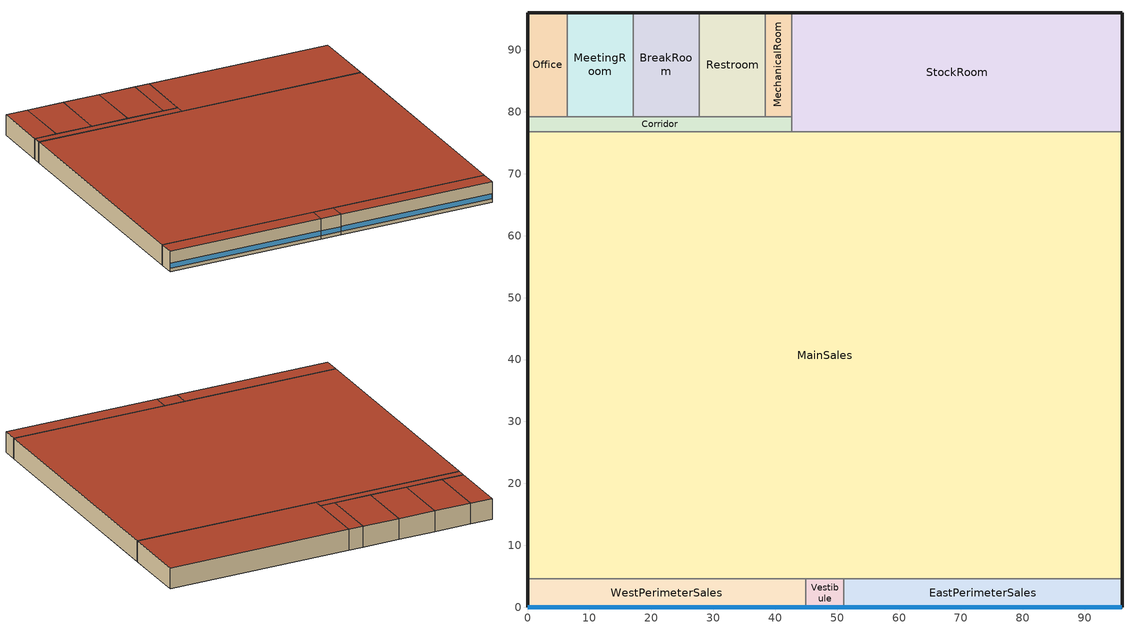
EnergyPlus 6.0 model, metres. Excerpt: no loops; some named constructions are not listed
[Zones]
Office
 floor ground (Unheated - 8in Slab with Carpet_R-20 for 24 in._Ext-slab): 6.4,96.01 6.4,79.25 0,79.25 0,96.01 z0
 wall outside (Mass_R-15.4 ci_Ext-wall): 6.4,96.01 0,96.01 0,79.25 z0:6.1
 wall to MeetingRoom (Standard_Int-Wall): 6.4,79.25 6.4,96.01 z0:6.1
 wall to Corridor (Standard_Int-Wall): 0,79.25 6.4,79.25 z0:6.1
 roof outside (IEAD_R-30 ci_Roof): 6.4,79.25 6.4,96.01 0,96.01 0,79.25 z6.1
BreakRoom
 floor ground (Unheated - 8in Slab with Carpet_R-20 for 24 in._Ext-slab): 27.74,96.01 27.74,79.25 17.07,79.25 17.07,96.01 z0
 wall outside (Mass_R-15.4 ci_Ext-wall): 27.74,96.01 17.07,96.01 z0:6.1
 wall to Corridor (Standard_Int-Wall): 17.07,79.25 27.74,79.25 z0:6.1
 wall to MeetingRoom (Standard_Int-Wall): 17.07,96.01 17.07,79.25 z0:6.1
 wall to Restroom (Standard_Int-Wall): 27.74,79.25 27.74,96.01 z0:6.1
 roof outside (IEAD_R-30 ci_Roof): 27.74,79.25 27.74,96.01 17.07,96.01 17.07,79.25 z6.1
WestPerimeterSales
 floor ground (Unheated - 8in Slab with Carpet_R-20 for 24 in._Ext-slab): 44.96,4.57 44.96,0 0,0 0,4.57 z0
 wall outside (Mass_R-15.4 ci_Ext-wall): 0,4.57 0,0 44.96,0 z0:6.1
 wall to MainSales (Standard_Int-Wall): 44.96,4.57 0,4.57 z0:6.1
 wall to Vestibule (Standard_Int-Wall): 44.96,0 44.96,4.57 z0:6.1
 window (Retail_AEDG_window_6_UValue_2.556_SHGC_0.4_VT_0.51): 0.05,0 44.91,0 z1.1:2.45
 roof outside (IEAD_R-30 ci_Roof): 44.96,0 44.96,4.57 0,4.57 0,0 z6.1
Corridor
 floor ground (Unheated - 8in Slab with Carpet_R-20 for 24 in._Ext-slab): 42.67,79.25 42.67,76.81 0,76.81 0,79.25 z0
 wall outside (Mass_R-15.4 ci_Ext-wall): 0,79.25 0,76.81 z0:6.1
 wall to StockRoom (Standard_Int-Wall): 42.67,76.81 42.67,79.25 z0:6.1
 wall to MainSales (Standard_Int-Wall): 0,76.81 42.67,76.81 z0:6.1
 wall to MeetingRoom (Standard_Int-Wall): 17.07,79.25 6.4,79.25 z0:6.1
 wall to Restroom (Standard_Int-Wall): 38.4,79.25 27.74,79.25 z0:6.1
 wall to MechanicalRoom (Standard_Int-Wall): 42.67,79.25 38.4,79.25 z0:6.1
 roof outside (IEAD_R-30 ci_Roof): 42.67,76.81 42.67,79.25 0,79.25 0,76.81 z6.1
EastPerimeterSales
 floor ground (Unheated - 8in Slab with Carpet_R-20 for 24 in._Ext-slab): 96.01,4.57 96.01,0 51.05,0 51.05,4.57 z0
 wall outside (Mass_R-15.4 ci_Ext-wall): 51.05,0 96.01,0 96.01,4.57 z0:6.1
 wall to MainSales (Standard_Int-Wall): 96.01,4.57 51.05,4.57 z0:6.1
 wall to Vestibule (Standard_Int-Wall): 51.05,4.57 51.05,0 z0:6.1
 window (Retail_AEDG_window_6_UValue_2.556_SHGC_0.4_VT_0.51): 51.1,0 95.96,0 z1.1:2.45
 roof outside (IEAD_R-30 ci_Roof): 96.01,0 96.01,4.57 51.05,4.57 51.05,0 z6.1
Vestibule
 floor ground (Unheated - 8in Slab with Carpet_R-20 for 24 in._Ext-slab): 51.05,4.57 51.05,0 44.96,0 44.96,4.57 z0
 wall outside (Mass_R-15.4 ci_Ext-wall): 44.96,0 51.05,0 z0:6.1
 wall to MainSales (Standard_Int-Wall): 51.05,4.57 44.96,4.57 z0:6.1
 window (Retail_AEDG_window_6_UValue_2.556_SHGC_0.4_VT_0.51): 45.01,0 51,0 z1.1:2.45
 roof outside (IEAD_R-30 ci_Roof): 51.05,0 51.05,4.57 44.96,4.57 44.96,0 z6.1
StockRoom
 floor ground (Unheated - 8in Slab with Carpet_R-20 for 24 in._Ext-slab): 96.01,96.01 96.01,76.81 42.67,76.81 42.67,96.01 z0
 wall outside (Mass_R-15.4 ci_Ext-wall): 96.01,76.81 96.01,96.01 42.67,96.01 z0:6.1
 wall to MechanicalRoom (Standard_Int-Wall): 42.67,96.01 42.67,79.25 z0:6.1
 wall to MainSales (Standard_Int-Wall): 42.67,76.81 96.01,76.81 z0:6.1
 roof outside (IEAD_R-30 ci_Roof): 96.01,76.81 96.01,96.01 42.67,96.01 42.67,76.81 z6.1
MainSales
 floor ground (Unheated - 8in Slab with Carpet_R-20 for 24 in._Ext-slab): 96.01,76.81 96.01,4.57 0,4.57 0,76.81 z0
 wall outside (Mass_R-15.4 ci_Ext-wall): 96.01,4.57 96.01,76.81 / 0,76.81 0,4.57 z0:6.1
 roof outside (IEAD_R-30 ci_Roof): 96.01,4.57 96.01,76.81 0,76.81 0,4.57 z6.1
MeetingRoom
 floor ground (Unheated - 8in Slab with Carpet_R-20 for 24 in._Ext-slab): 17.07,96.01 17.07,79.25 6.4,79.25 6.4,96.01 z0
 wall outside (Mass_R-15.4 ci_Ext-wall): 17.07,96.01 6.4,96.01 z0:6.1
 roof outside (IEAD_R-30 ci_Roof): 17.07,79.25 17.07,96.01 6.4,96.01 6.4,79.25 z6.1
Restroom
 floor ground (Unheated - 8in Slab with Carpet_R-20 for 24 in._Ext-slab): 38.4,96.01 38.4,79.25 27.74,79.25 27.74,96.01 z0
 wall outside (Mass_R-15.4 ci_Ext-wall): 38.4,96.01 27.74,96.01 z0:6.1
 wall to MechanicalRoom (Standard_Int-Wall): 38.4,79.25 38.4,96.01 z0:6.1
 roof outside (IEAD_R-30 ci_Roof): 38.4,79.25 38.4,96.01 27.74,96.01 27.74,79.25 z6.1
MechanicalRoom
 floor ground (Unheated - 8in Slab with Carpet_R-20 for 24 in._Ext-slab): 42.67,96.01 42.67,79.25 38.4,79.25 38.4,96.01 z0
 wall outside (Mass_R-15.4 ci_Ext-wall): 42.67,96.01 38.4,96.01 z0:6.1
 roof outside (IEAD_R-30 ci_Roof): 42.67,79.25 42.67,96.01 38.4,96.01 38.4,79.25 z6.1
[WindowMaterial:Glazing]
Theoretical Glass [247]: Optical Data Type=SpectralAverage; Thickness=0.003; Solar Transmittance at Normal Incidence=0.3801; Front Side Solar Reflectance at Normal Incidence=0.5699; Back Side Solar Reflectance at Normal Incidence=0.5699; Visible Transmittance at Normal Incidence=0.5097; Front Side Visible Reflectance at Normal Incidence=0.4404; Back Side Visible Reflectance at Normal Incidence=0.4404; Infrared Transmittance at Normal Incidence=0; Front Side Infrared Hemispherical Emissivity=0.9; Back Side Infrared Hemispherical Emissivity=0.9; Conductivity=0.0133; Dirt Correction Factor for Solar and Visible Transmittance=1; Solar Diffusing=No
[Material]
Name | Roughness | Thickness | Conductivity | Density | Specific Heat | Thermal Absorptance | Solar Absorptance | Visible Absorptance | Thickness {m} | Conductivity {W/m-K} | Density {kg/m3} | Specific Heat {J/kg-K}
MAT-CC05 8 HW CONCRETE | Rough | 0.2032 | 1.311 | 2240 | 836.8 | 0.9 | 0.7 | 0.7
Floor Insulation [2] | MediumRough | 0.0636 | 0.045 | 265 | 836.8 | 0.9 | 0.7 | 0.7
METAL Door Medium 18Ga_1; METAL Door Medium 18Ga_2 | Smooth | 0.0013 | 45.3149 | 7833.03 | 502.08 | 0.8 | 0.5 | 0.5
Std AC02 | MediumSmooth |  |  |  |  | 0.9 | 0.7 | 0.2 | 0.0127 | 0.057 | 288 | 1339
Std MAT-CC05 4  MW CONCRETE | Rough |  |  |  |  | 0.9 | 0.7 | 0.2 | 0.1 | 0.858 | 1968 | 836.8
Std PW05 | MediumSmooth |  |  |  |  | 0.9 | 0.78 | 0.78 | 0.0191 | 0.115 | 545 | 1213
Std Steel_Brown_Regular | Smooth |  |  |  |  | 0.9 | 0.92 | 0.92 | 0.0015 | 44.9696 | 7689 | 418
[Material:NoMass]
Name | Roughness | Thermal Resistance {(m2-K)/W} | Thermal Absorptance | Solar Absorptance | Visible Absorptance | Thermal Resistance {m2-K/W}
CP02 CARPET PAD | VeryRough | 0.2165 | 0.9 | 0.7 | 0.8
AIR | Smooth | 0.2515 | 0.8 | 0.5 | 0.5
AIR [1] | Smooth | 0.1214 | 0.8 | 0.5 | 0.5
Std CP02 CARPET PAD | VeryRough |  | 0.9 | 0.7 | 0.8 | 0.21648
MAT-AIR-WALL | Rough |  | 0.9 | 0.7 |  | 0.207949
Std Opaque Door panel_con; Std Opaque Door panel_semi | MediumRough |  | 0.9 | 0.7 | 0.7 | 0.12327
Std Overhead Door Panel | MediumRough |  | 0.9 | 0.7 | 0.7 | 0.255345
[Construction]
INT-FLOOR-UNDERSIDE: Std CP02 CARPET PAD, Std MAT-CC05 4  MW CONCRETE
INT-FLOOR-SLAB: Std MAT-CC05 4  MW CONCRETE
DropCeiling: Std AC02
Sloped_Metal_Roof: Std Steel_Brown_Regular, Std PW05
Gable_Wall: Std PW05
AIR-WALL: MAT-AIR-WALL
Std Swinging Door_con: Std Opaque Door panel_con
Std Swinging Door_semi: Std Opaque Door panel_semi
Std Overhead Door: Std Overhead Door Panel
Retail_AEDG_window_6_UValue_2.556_SHGC_0.4_VT_0.51_east; Retail_AEDG_window_6_UValue_2.556_SHGC_0.4_VT_0.51_north; Retail_AEDG_window_6_UValue_2.556_SHGC_0.4_VT_0.51_west: Theoretical Glass [247]
Mass_R-8.3 ci_ExposedFloor: Floor Insulation [2], MAT-CC05 8 HW CONCRETE, CP02 CARPET PAD
Swinging_NR_door: METAL Door Medium 18Ga_1, AIR, METAL Door Medium 18Ga_2
Non-Swinging_NR_door: METAL Door Medium 18Ga_1, AIR [1], METAL Door Medium 18Ga_2
[Schedule:Compact]
NorthernStatesPowSeasonSchedule: Through: 5/31, For: AllDays, Until: 24:00, 1, Through: 9/30, For: AllDays, Until: 24:00, 3, Through: 12/31, For: AllDays, Until: 24:00, 1
VAV_SAT_Schedule; VAV_O_SAT_Sch; VAV_BR_SAT_Sch; VAV_C_SAT_Sch; VAV_SR_SAT_Sch; VAV_MtR_SAT_Sch; VAV_R_SAT_Sch; VAV_McR_SAT_Sch; VAV_MS_SAT_Sch; VAV_EPS_SAT_Sch; VAV_WPS_SAT_Sch; VAV_V_SAT_Sch: Temperature, Through: 12/31, For: AllDays, Until: 24:00, 11.11
VAV_Econ_SAT_Schedule: Temperature, Through:12/31, For:AllDays, Until:24:00, 16.11
